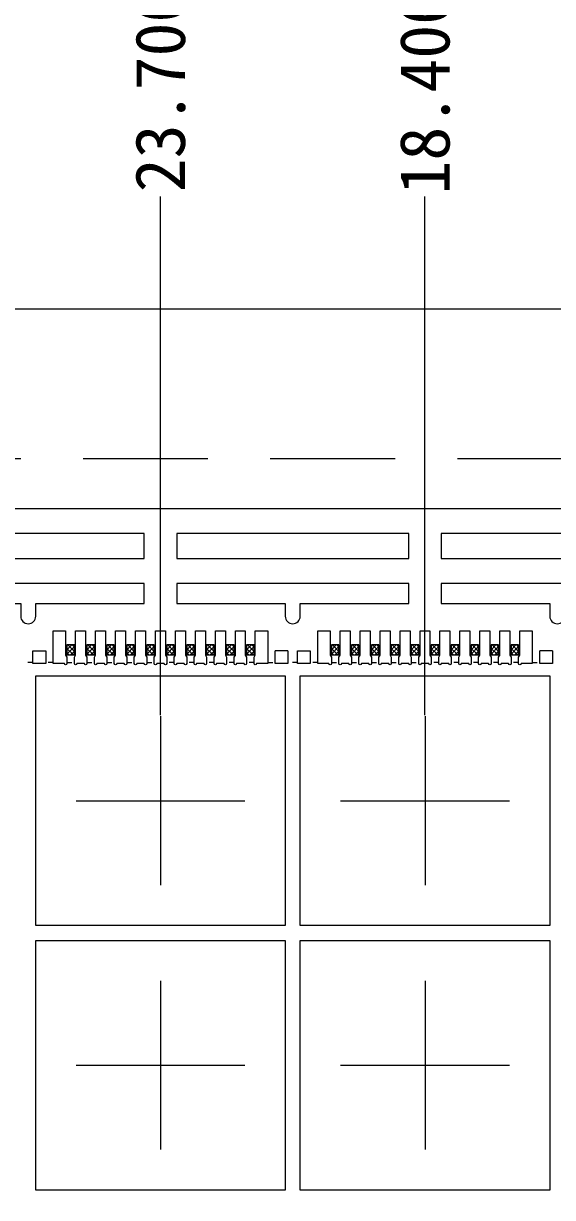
# Model space of a CAD drawing. Extents: x -140 to 3541, y -503 to -95.
# Drawn here: x 3213.12 to 3223.72, y -290.71 to -267.19 of the extents above; entities that cross this region are included whole.
import ezdxf

# ---------------------------------------------------------------- set-up
doc = ezdxf.new("R2010")
doc.units = 0
doc.header["$LTSCALE"] = 5
doc.header["$MEASUREMENT"] = 0
doc.header["$PDMODE"] = 3
for name, pattern in [('CENTER', [2, 1.25, -0.25, 0.25, -0.25]), ('DASHED', [0.75, 0.5, -0.25]), ('HIDDEN', [0.375, 0.25, -0.125])]:
    doc.linetypes.add(name, pattern=pattern)
doc.layers.get('0').update_dxf_attribs({"linetype": 'CONTINUOUS'})
doc.layers.get('Defpoints').update_dxf_attribs({"linetype": 'CONTINUOUS'})
for name, color, linetype in [('1', 7, 'CONTINUOUS'), ('1D', 4, 'CONTINUOUS'), ('center', 1, 'CONTINUOUS'), ('PKG', 2, 'CONTINUOUS'), ('PLATING', 3, 'CONTINUOUS'), ('标注', 4, 'CONTINUOUS')]:
    doc.layers.add(name, color=color, linetype=linetype)
doc.layers.add('标注线', color=3, linetype='CONTINUOUS', lineweight=18)
doc.styles.add('SIMPLEX', font='SIMPLEX')
doc.styles.add('宋体', font='')
doc.styles.get('宋体').set_extended_font_data('SimSun')
doc.dimstyles.new('副本Standard', dxfattribs={"dimtxt": 0.05, "dimasz": 0.05, "dimexe": 0.07, "dimexo": 0.07, "dimgap": 0.07, "dimtad": 1, "dimzin": 1, "dimdsep": 46, "dimtxsty": 'SIMPLEX', "dimcen": 0.1, "dimclrd": 256, "dimclre": 256, "dimclrt": 256, "dimadec": 0, "dimazin": 0, "dimtfac": 1, "dimtofl": 0, "dimtmove": 0, "dimatfit": 0, "dimfxl": 1, "dimlwd": -1, "dimlwe": -1, "dimarcsym": 0})

# ---------------------------------------------------------------- blocks, each defined once
blk = doc.blocks.new('*D77')
at = {"layer": 'Defpoints', "color": 0}
for p in [(3210.564, -270.656), (3239.564, -274.423), (3210.564, -281.071)]:
    blk.add_point(p, dxfattribs=at)
at = {"layer": '标注', "lineweight": 0}
blk.add_line((3210.564, -281.046), (3210.564, -270.656), dxfattribs=at)
at = {"layer": '标注', "lineweight": 0, "insert": (3210.564, -268.533), "char_height": 1, "attachment_point": 5, "rotation": 90, "style": '宋体'}
blk.add_mtext('29.000', dxfattribs=at)
blk = doc.blocks.new('*D78')
at = {"layer": 'Defpoints', "color": 0}
for p in [(3215.864, -270.656), (3239.564, -274.423), (3215.864, -281.071)]:
    blk.add_point(p, dxfattribs=at)
at = {"layer": '标注', "lineweight": 0}
blk.add_line((3215.864, -281.046), (3215.864, -270.656), dxfattribs=at)
at = {"layer": '标注', "lineweight": 0, "insert": (3215.864, -268.533), "char_height": 1, "attachment_point": 5, "rotation": 90, "style": '宋体'}
blk.add_mtext('23.700', dxfattribs=at)
blk = doc.blocks.new('*D79')
at = {"layer": 'Defpoints', "color": 0}
for p in [(3221.164, -270.656), (3239.564, -274.423), (3221.164, -281.071)]:
    blk.add_point(p, dxfattribs=at)
at = {"layer": '标注', "lineweight": 0}
blk.add_line((3221.164, -281.046), (3221.164, -270.656), dxfattribs=at)
at = {"layer": '标注', "lineweight": 0, "insert": (3221.164, -268.578), "char_height": 1, "attachment_point": 5, "rotation": 90, "style": '宋体'}
blk.add_mtext('18.400', dxfattribs=at)
blk = doc.blocks.new('*D108')
at = {"layer": 'Defpoints', "color": 0}
for p in [(3204.814, -270.656), (3204.821, -274.423), (3239.564, -274.423)]:
    blk.add_point(p, dxfattribs=at)
at = {"layer": '标注', "lineweight": 0}
for p, q in [((3204.814, -272.656), (3204.814, -270.656)), ((3204.821, -272.423), (3204.814, -272.656)), ((3204.821, -274.398), (3204.821, -272.423))]:
    blk.add_line(p, q, dxfattribs=at)
at = {"layer": '标注', "lineweight": 0, "insert": (3204.814, -268.547), "char_height": 1, "attachment_point": 5, "rotation": 90, "style": '宋体'}
blk.add_mtext('34.743', dxfattribs=at)
blk = doc.blocks.new('*D109')
at = {"layer": 'Defpoints', "color": 0}
for p in [(3200.314, -270.656), (3200.314, -273.911), (3239.564, -274.423)]:
    blk.add_point(p, dxfattribs=at)
at = {"layer": '标注', "lineweight": 0}
blk.add_line((3200.314, -273.886), (3200.314, -270.656), dxfattribs=at)
at = {"layer": '标注', "lineweight": 0, "insert": (3200.314, -268.539), "char_height": 1, "attachment_point": 5, "rotation": 90, "style": '宋体'}
blk.add_mtext('39.250', dxfattribs=at)
blk = doc.blocks.new('*D110')
at = {"layer": 'Defpoints', "color": 0}
for p in [(3239.564, -274.423), (3204.814, -346.911), (3206.996, -355.134)]:
    blk.add_point(p, dxfattribs=at)
at = {"layer": '标注', "lineweight": 0}
for p, q in [((3204.814, -346.936), (3204.814, -351.134)), ((3204.814, -351.134), (3206.996, -353.134)), ((3206.996, -353.134), (3206.996, -355.134))]:
    blk.add_line(p, q, dxfattribs=at)
at = {"layer": '标注', "lineweight": 0, "insert": (3206.996, -357.251), "char_height": 1, "attachment_point": 5, "rotation": 90, "style": '宋体'}
blk.add_mtext('34.750', dxfattribs=at)
blk = doc.blocks.new('*D131')
at = {"layer": 'Defpoints', "color": 0}
for p in [(3204.821, -274.423), (3198.555, -349.399), (3232.802, -349.399)]:
    blk.add_point(p, dxfattribs=at)
at = {"layer": '标注', "lineweight": 0}
blk.add_line((3232.777, -349.399), (3198.555, -349.399), dxfattribs=at)
at = {"layer": '标注', "lineweight": 0, "insert": (3196.441, -349.399), "char_height": 1, "attachment_point": 5, "style": '宋体'}
blk.add_mtext('74.976', dxfattribs=at)
blk = doc.blocks.new('*D135')
at = {"layer": 'Defpoints', "color": 0}
for p in [(3205.815, -270.667), (3239.564, -274.423), (3205.315, -277.411)]:
    blk.add_point(p, dxfattribs=at)
at = {"layer": '标注', "lineweight": 0}
for p, q in [((3205.815, -272.667), (3205.815, -270.667)), ((3205.315, -274.667), (3205.815, -272.667)), ((3205.315, -277.386), (3205.315, -274.667))]:
    blk.add_line(p, q, dxfattribs=at)
at = {"layer": '标注', "lineweight": 0, "insert": (3205.815, -268.55), "char_height": 1, "attachment_point": 5, "rotation": 90, "style": '宋体'}
blk.add_mtext('34.250', dxfattribs=at)
blk = doc.blocks.new('*D136')
at = {"layer": 'Defpoints', "color": 0}
for p in [(3201.314, -270.656), (3201.314, -272.911), (3239.564, -274.423)]:
    blk.add_point(p, dxfattribs=at)
at = {"layer": '标注', "lineweight": 0}
blk.add_line((3201.314, -272.886), (3201.314, -270.656), dxfattribs=at)
at = {"layer": '标注', "lineweight": 0, "insert": (3201.314, -268.539), "char_height": 1, "attachment_point": 5, "rotation": 90, "style": '宋体'}
blk.add_mtext('38.250', dxfattribs=at)

msp = doc.modelspace()

# ---------------------------------------------------------------- linework, layer by layer
at = {"lineweight": 0}
for points in [[(3210.88934, -277.91135), (3215.53934, -277.91135), (3215.53934, -277.41135), (3210.88934, -277.41128)], [(3216.18934, -277.91135), (3220.83934, -277.91135), (3220.83934, -277.41135), (3216.18934, -277.41128)], [(3221.48934, -277.91135), (3226.13934, -277.91135), (3226.13934, -277.41135), (3221.48934, -277.41128)]]:
    msp.add_lwpolyline(points, close=True, dxfattribs=at)
for points in [[(3213.06434, -279.06635, 1), (3213.36434, -279.06635), (3213.36434, -278.81135), (3215.53934, -278.81135), (3215.53934, -278.41135), (3210.88934, -278.41135), (3210.88934, -278.81135), (3213.06434, -278.81135)], [(3218.36434, -279.06635, 1), (3218.66434, -279.06635), (3218.66434, -278.81135), (3220.83934, -278.81135), (3220.83934, -278.41135), (3216.18934, -278.41135), (3216.18934, -278.81135), (3218.36434, -278.81135)], [(3223.66434, -279.06635, 1), (3223.96434, -279.06635), (3223.96434, -278.81135), (3226.13934, -278.81135), (3226.13934, -278.41135), (3221.48934, -278.41135), (3221.48934, -278.81135), (3223.66434, -278.81135)]]:
    msp.add_lwpolyline(points, format="xyb", close=True, dxfattribs=at)
at = {"layer": '1', "linetype": 'Continuous', "lineweight": 0}
for p, q in [((3213.30934, -279.76135), (3213.56434, -279.76135)), ((3218.41934, -279.76135), (3218.16434, -279.76135)), ((3218.60934, -279.76135), (3218.86434, -279.76135)), ((3223.71934, -279.76135), (3223.46434, -279.76135))]:
    msp.add_line(p, q, dxfattribs=at)
at = {"layer": '1', "lineweight": 0}
msp.add_lwpolyline([(3276.81434, -350.91135), (3201.31434, -350.91135), (3200.31434, -349.91135), (3200.31434, -339.41135), (3202.41434, -339.41135, 0.41421356), (3202.81434, -339.01135), (3202.81434, -319.81135, 0.41421356), (3202.41434, -319.41135), (3200.31434, -319.41135), (3200.31434, -304.41135), (3202.41434, -304.41135, 0.41421356), (3202.81434, -304.01135), (3202.81434, -284.81135, 0.41421356), (3202.41434, -284.41135), (3200.31434, -284.41135), (3200.31434, -273.91135), (3201.31434, -272.91135), (3276.81434, -272.91135)], format="xyb", dxfattribs=at)
at = {"layer": '1', "linetype": 'Continuous', "lineweight": 0}
for points in [[(3213.71434, -279.36135), (3213.96434, -279.36135), (3213.96434, -279.84885), (3213.98934, -279.88635), (3213.98934, -280.01635, -0.92662528), (3213.93949, -280.01635), (3213.71434, -280.01635)], [(3214.38934, -279.88635), (3214.38934, -280.01635, -0.92662528), (3214.33949, -280.01635), (3214.1892, -280.01635, -0.92662528), (3214.13934, -280.01635), (3214.13934, -279.88635), (3214.16434, -279.84885), (3214.16434, -279.36135), (3214.36434, -279.36135), (3214.36434, -279.84885)], [(3214.76434, -279.36135), (3214.76434, -279.84885), (3214.78934, -279.88635), (3214.78934, -280.01635, -0.92662528), (3214.73949, -280.01635), (3214.5892, -280.01635, -0.92662528), (3214.53934, -280.01635), (3214.53934, -279.88635), (3214.56434, -279.84885), (3214.56434, -279.36135), (3214.73931, -279.36135)], [(3215.16434, -279.36135), (3215.16434, -279.84885), (3215.18934, -279.88635), (3215.18934, -280.01635, -0.92662528), (3215.13949, -280.01635), (3214.9892, -280.01635, -0.92662528), (3214.93934, -280.01635), (3214.93934, -279.88635), (3214.96434, -279.84885), (3214.96434, -279.36135)], [(3215.96434, -279.36135), (3215.96434, -279.84885), (3215.98934, -279.88635), (3215.98934, -280.01635, -0.92662528), (3215.93949, -280.01635), (3215.7892, -280.01635, -0.92662528), (3215.73934, -280.01635), (3215.73934, -279.88635), (3215.76434, -279.84885), (3215.76434, -279.36135)], [(3216.36434, -279.36135), (3216.36434, -279.84885), (3216.38934, -279.88635), (3216.38934, -280.01635, -0.92662528), (3216.33949, -280.01635), (3216.1892, -280.01635, -0.92662528), (3216.13934, -280.01635), (3216.13934, -279.88635), (3216.16434, -279.84885), (3216.16434, -279.36135)], [(3216.76434, -279.36135), (3216.76434, -279.84885), (3216.78934, -279.88635), (3216.78934, -280.01635, -0.92662528), (3216.73949, -280.01635), (3216.5892, -280.01635, -0.92662528), (3216.53934, -280.01635), (3216.53934, -279.88635), (3216.56434, -279.84885), (3216.56434, -279.36135)], [(3217.16434, -279.36135), (3217.16434, -279.84885), (3217.18934, -279.88635), (3217.18934, -280.01635, -0.92662528), (3217.13949, -280.01635), (3216.9892, -280.01635, -0.92662528), (3216.93934, -280.01635), (3216.93934, -279.88635), (3216.96434, -279.84885), (3216.96434, -279.36135)], [(3218.01434, -279.36135), (3218.01434, -280.01635), (3217.7892, -280.01635, -0.92662528), (3217.73934, -280.01635), (3217.73934, -279.88635), (3217.76434, -279.84885), (3217.76434, -279.36135)], [(3219.01434, -279.36135), (3219.26434, -279.36135), (3219.26434, -279.84885), (3219.28934, -279.88635), (3219.28934, -280.01635, -0.92662528), (3219.23949, -280.01635), (3219.01434, -280.01635)], [(3219.68934, -279.88635), (3219.68934, -280.01635, -0.92662528), (3219.63949, -280.01635), (3219.4892, -280.01635, -0.92662528), (3219.43934, -280.01635), (3219.43934, -279.88635), (3219.46434, -279.84885), (3219.46434, -279.36135), (3219.66434, -279.36135), (3219.66434, -279.84885)], [(3220.06434, -279.36135), (3220.06434, -279.84885), (3220.08934, -279.88635), (3220.08934, -280.01635, -0.92662528), (3220.03949, -280.01635), (3219.8892, -280.01635, -0.92662528), (3219.83934, -280.01635), (3219.83934, -279.88635), (3219.86434, -279.84885), (3219.86434, -279.36135), (3220.03931, -279.36135)], [(3220.46434, -279.36135), (3220.46434, -279.84885), (3220.48934, -279.88635), (3220.48934, -280.01635, -0.92662528), (3220.43949, -280.01635), (3220.2892, -280.01635, -0.92662528), (3220.23934, -280.01635), (3220.23934, -279.88635), (3220.26434, -279.84885), (3220.26434, -279.36135)], [(3221.26434, -279.36135), (3221.26434, -279.84885), (3221.28934, -279.88635), (3221.28934, -280.01635, -0.92662528), (3221.23949, -280.01635), (3221.0892, -280.01635, -0.92662528), (3221.03934, -280.01635), (3221.03934, -279.88635), (3221.06434, -279.84885), (3221.06434, -279.36135)], [(3221.66434, -279.36135), (3221.66434, -279.84885), (3221.68934, -279.88635), (3221.68934, -280.01635, -0.92662528), (3221.63949, -280.01635), (3221.4892, -280.01635, -0.92662528), (3221.43934, -280.01635), (3221.43934, -279.88635), (3221.46434, -279.84885), (3221.46434, -279.36135)], [(3222.06434, -279.36135), (3222.06434, -279.84885), (3222.08934, -279.88635), (3222.08934, -280.01635, -0.92662528), (3222.03949, -280.01635), (3221.8892, -280.01635, -0.92662528), (3221.83934, -280.01635), (3221.83934, -279.88635), (3221.86434, -279.84885), (3221.86434, -279.36135)], [(3222.46434, -279.36135), (3222.46434, -279.84885), (3222.48934, -279.88635), (3222.48934, -280.01635, -0.92662528), (3222.43949, -280.01635), (3222.2892, -280.01635, -0.92662528), (3222.23934, -280.01635), (3222.23934, -279.88635), (3222.26434, -279.84885), (3222.26434, -279.36135)], [(3223.31434, -279.36135), (3223.31434, -280.01635), (3223.0892, -280.01635, -0.92662528), (3223.03934, -280.01635), (3223.03934, -279.88635), (3223.06434, -279.84885), (3223.06434, -279.36135)]]:
    msp.add_lwpolyline(points, format="xyb", close=True, dxfattribs=at)
for points in [[(3215.36434, -279.36135), (3215.56434, -279.36135), (3215.56434, -279.84885), (3215.58934, -279.88635), (3215.58934, -280.01635, -0.92662528), (3215.53949, -280.01635), (3215.3892, -280.01635, -0.92662528), (3215.33934, -280.01635), (3215.33934, -279.88635), (3215.36434, -279.84885), (3215.36434, -279.36135), (3215.38931, -279.36135)], [(3217.36434, -279.86135), (3217.36434, -279.36135), (3217.56434, -279.36135), (3217.56434, -279.84885), (3217.58934, -279.88635), (3217.58934, -280.01635, -0.92662528), (3217.53949, -280.01635), (3217.3892, -280.01635, -0.92662528), (3217.33934, -280.01635), (3217.33934, -279.88635), (3217.36434, -279.84885)], [(3220.66434, -279.36135), (3220.86434, -279.36135), (3220.86434, -279.84885), (3220.88934, -279.88635), (3220.88934, -280.01635, -0.92662528), (3220.83949, -280.01635), (3220.6892, -280.01635, -0.92662528), (3220.63934, -280.01635), (3220.63934, -279.88635), (3220.66434, -279.84885), (3220.66434, -279.36135), (3220.68931, -279.36135)], [(3222.66434, -279.86135), (3222.66434, -279.36135), (3222.86434, -279.36135), (3222.86434, -279.84885), (3222.88934, -279.88635), (3222.88934, -280.01635, -0.92662528), (3222.83949, -280.01635), (3222.6892, -280.01635, -0.92662528), (3222.63934, -280.01635), (3222.63934, -279.88635), (3222.66434, -279.84885)]]:
    msp.add_lwpolyline(points, format="xyb", dxfattribs=at)
at = {"layer": '1', "lineweight": 0}
for points in [[(3213.56434, -279.76135), (3213.56434, -280.01635), (3213.30934, -280.01635), (3213.30934, -279.76135)], [(3218.41934, -279.76135), (3218.41934, -280.01635), (3218.16434, -280.01635), (3218.16434, -279.76135)], [(3218.86434, -279.76135), (3218.86434, -280.01635), (3218.60934, -280.01635), (3218.60934, -279.76135)], [(3223.71934, -279.76135), (3223.71934, -280.01635), (3223.46434, -280.01635), (3223.46434, -279.76135)]]:
    msp.add_lwpolyline(points, dxfattribs=at)
at = {"layer": '1D', "linetype": 'HIDDEN', "lineweight": 0, "ltscale": 0.05}
for p, q in [((3213.98934, -279.99135), (3214.13934, -279.99135)), ((3214.38934, -279.99135), (3214.53934, -279.99135)), ((3214.78934, -279.99135), (3214.93934, -279.99135)), ((3215.18934, -279.99135), (3215.33934, -279.99135)), ((3215.58934, -279.99135), (3215.73934, -279.99135)), ((3216.13934, -279.99135), (3215.98934, -279.99135)), ((3216.53934, -279.99135), (3216.38934, -279.99135)), ((3216.93934, -279.99135), (3216.78934, -279.99135)), ((3217.33934, -279.99135), (3217.18934, -279.99135)), ((3217.73934, -279.99135), (3217.58934, -279.99135)), ((3219.28934, -279.99135), (3219.43934, -279.99135)), ((3219.68934, -279.99135), (3219.83934, -279.99135)), ((3220.08934, -279.99135), (3220.23934, -279.99135)), ((3220.48934, -279.99135), (3220.63934, -279.99135)), ((3220.88934, -279.99135), (3221.03934, -279.99135)), ((3221.43934, -279.99135), (3221.28934, -279.99135)), ((3221.83934, -279.99135), (3221.68934, -279.99135)), ((3222.23934, -279.99135), (3222.08934, -279.99135)), ((3222.63934, -279.99135), (3222.48934, -279.99135)), ((3223.03934, -279.99135), (3222.88934, -279.99135))]:
    msp.add_line(p, q, dxfattribs=at)
at = {"layer": '1D', "linetype": 'DASHED', "lineweight": 0}
msp.add_lwpolyline([(3276.81434, -275.91135), (3200.31434, -275.91135), (3200.31434, -347.91135), (3276.81434, -347.91135)], dxfattribs=at)
at = {"layer": '1D', "color": 1, "lineweight": 0}
msp.add_lwpolyline([(3276.81434, -346.91135), (3204.81434, -346.91135), (3204.81434, -276.91135), (3276.81434, -276.91135)], dxfattribs=at)
at = {"layer": '1D', "linetype": 'HIDDEN', "lineweight": 0, "ltscale": 0.08}
for points in [[(3213.30934, -279.99135), (3213.11934, -279.99135)], [(3213.71434, -279.99135), (3213.56434, -279.99135)], [(3218.01434, -279.99135), (3218.16434, -279.99135)], [(3218.60934, -279.99135), (3218.41934, -279.99135)], [(3219.01434, -279.99135), (3218.86434, -279.99135)], [(3223.31434, -279.99135), (3223.46434, -279.99135)]]:
    msp.add_lwpolyline(points, dxfattribs=at)
at = {"layer": 'center', "linetype": 'CENTER', "lineweight": 0}
for p, q in [((3215.86434, -281.0706), (3215.86434, -284.45209)), ((3221.16434, -281.0706), (3221.16434, -284.45209)), ((3214.1736, -282.76135), (3217.55509, -282.76135)), ((3219.4736, -282.76135), (3222.85509, -282.76135)), ((3215.86434, -286.3706), (3215.86434, -289.75209)), ((3221.16434, -286.3706), (3221.16434, -289.75209)), ((3214.1736, -288.06135), (3217.55509, -288.06135)), ((3219.4736, -288.06135), (3222.85509, -288.06135))]:
    msp.add_line(p, q, dxfattribs=at)
at = {"layer": 'PKG', "linetype": 'Continuous', "lineweight": 0}
for points in [[(3213.36434, -285.26135), (3213.36434, -280.26135), (3218.36434, -280.26135), (3218.36434, -285.26135)], [(3218.66434, -285.26135), (3218.66434, -280.26135), (3223.66434, -280.26135), (3223.66434, -285.26135)], [(3213.36434, -290.56135), (3213.36434, -285.56135), (3218.36434, -285.56135), (3218.36434, -290.56135)], [(3218.66434, -290.56135), (3218.66434, -285.56135), (3223.66434, -285.56135), (3223.66434, -290.56135)]]:
    msp.add_lwpolyline(points, close=True, dxfattribs=at)
at = {"layer": 'PLATING', "lineweight": 0}
for p, q in [((3214.13934, -279.64135), (3213.98934, -279.64135)), ((3213.98934, -279.64135), (3213.98934, -279.84135)), ((3214.13934, -279.84135), (3214.13934, -279.64135)), ((3214.53934, -279.64135), (3214.38934, -279.64135)), ((3214.38934, -279.64135), (3214.38934, -279.84135)), ((3214.53934, -279.84135), (3214.53934, -279.64135)), ((3214.93934, -279.64135), (3214.78934, -279.64135)), ((3214.78934, -279.64135), (3214.78934, -279.84135)), ((3214.93934, -279.84135), (3214.93934, -279.64135)), ((3215.33934, -279.64135), (3215.18934, -279.64135)), ((3215.18934, -279.64135), (3215.18934, -279.84135)), ((3215.33934, -279.84135), (3215.33934, -279.64135)), ((3215.73934, -279.64135), (3215.58934, -279.64135)), ((3215.58934, -279.64135), (3215.58934, -279.84135)), ((3215.73934, -279.84135), (3215.73934, -279.64135)), ((3216.13934, -279.64135), (3215.98934, -279.64135)), ((3215.98934, -279.64135), (3215.98934, -279.84135)), ((3216.13934, -279.84135), (3216.13934, -279.64135)), ((3216.53934, -279.64135), (3216.38934, -279.64135)), ((3216.38934, -279.64135), (3216.38934, -279.84135)), ((3216.53934, -279.84135), (3216.53934, -279.64135)), ((3216.93934, -279.64135), (3216.78934, -279.64135)), ((3216.78934, -279.64135), (3216.78934, -279.84135)), ((3216.93934, -279.84135), (3216.93934, -279.64135)), ((3217.33934, -279.64135), (3217.18934, -279.64135)), ((3217.18934, -279.64135), (3217.18934, -279.84135)), ((3217.33934, -279.84135), (3217.33934, -279.64135)), ((3217.73934, -279.64135), (3217.58934, -279.64135)), ((3217.58934, -279.64135), (3217.58934, -279.84135)), ((3217.73934, -279.84135), (3217.73934, -279.64135)), ((3219.43934, -279.64135), (3219.28934, -279.64135)), ((3219.28934, -279.64135), (3219.28934, -279.84135)), ((3219.43934, -279.84135), (3219.43934, -279.64135)), ((3219.83934, -279.64135), (3219.68934, -279.64135)), ((3219.68934, -279.64135), (3219.68934, -279.84135)), ((3219.83934, -279.84135), (3219.83934, -279.64135)), ((3220.23934, -279.64135), (3220.08934, -279.64135)), ((3220.08934, -279.64135), (3220.08934, -279.84135)), ((3220.23934, -279.84135), (3220.23934, -279.64135)), ((3220.63934, -279.64135), (3220.48934, -279.64135)), ((3220.48934, -279.64135), (3220.48934, -279.84135)), ((3220.63934, -279.84135), (3220.63934, -279.64135)), ((3221.03934, -279.64135), (3220.88934, -279.64135)), ((3220.88934, -279.64135), (3220.88934, -279.84135)), ((3221.03934, -279.84135), (3221.03934, -279.64135)), ((3221.43934, -279.64135), (3221.28934, -279.64135)), ((3221.28934, -279.64135), (3221.28934, -279.84135)), ((3221.43934, -279.84135), (3221.43934, -279.64135)), ((3221.83934, -279.64135), (3221.68934, -279.64135)), ((3221.68934, -279.64135), (3221.68934, -279.84135)), ((3221.83934, -279.84135), (3221.83934, -279.64135)), ((3222.23934, -279.64135), (3222.08934, -279.64135)), ((3222.08934, -279.64135), (3222.08934, -279.84135)), ((3222.23934, -279.84135), (3222.23934, -279.64135)), ((3222.63934, -279.64135), (3222.48934, -279.64135)), ((3222.48934, -279.64135), (3222.48934, -279.84135)), ((3222.63934, -279.84135), (3222.63934, -279.64135)), ((3223.03934, -279.64135), (3222.88934, -279.64135)), ((3222.88934, -279.64135), (3222.88934, -279.84135)), ((3223.03934, -279.84135), (3223.03934, -279.64135)), ((3213.98934, -279.84135), (3214.13934, -279.84135)), ((3214.38934, -279.84135), (3214.53934, -279.84135)), ((3214.78934, -279.84135), (3214.93934, -279.84135)), ((3215.18934, -279.84135), (3215.33934, -279.84135)), ((3215.58934, -279.84135), (3215.73934, -279.84135)), ((3215.98934, -279.84135), (3216.13934, -279.84135)), ((3216.38934, -279.84135), (3216.53934, -279.84135)), ((3216.78934, -279.84135), (3216.93934, -279.84135)), ((3217.18934, -279.84135), (3217.33934, -279.84135)), ((3217.58934, -279.84135), (3217.73934, -279.84135)), ((3219.28934, -279.84135), (3219.43934, -279.84135)), ((3219.68934, -279.84135), (3219.83934, -279.84135)), ((3220.08934, -279.84135), (3220.23934, -279.84135)), ((3220.48934, -279.84135), (3220.63934, -279.84135)), ((3220.88934, -279.84135), (3221.03934, -279.84135)), ((3221.28934, -279.84135), (3221.43934, -279.84135)), ((3221.68934, -279.84135), (3221.83934, -279.84135)), ((3222.08934, -279.84135), (3222.23934, -279.84135)), ((3222.48934, -279.84135), (3222.63934, -279.84135)), ((3222.88934, -279.84135), (3223.03934, -279.84135))]:
    msp.add_line(p, q, dxfattribs=at)
at = {"layer": '标注线', "lineweight": 0}
for p, q in [((3213.99701, -279.64135), (3213.98934, -279.64902)), ((3214.0854, -279.64135), (3213.98934, -279.7374)), ((3214.00931, -279.64135), (3214.13934, -279.77138)), ((3214.0977, -279.64135), (3214.13934, -279.683)), ((3214.39701, -279.64135), (3214.38934, -279.64902)), ((3214.4854, -279.64135), (3214.38934, -279.7374)), ((3214.40931, -279.64135), (3214.53934, -279.77138)), ((3214.4977, -279.64135), (3214.53934, -279.683)), ((3214.79701, -279.64135), (3214.78934, -279.64902)), ((3214.8854, -279.64135), (3214.78934, -279.7374)), ((3214.80931, -279.64135), (3214.93934, -279.77138)), ((3214.8977, -279.64135), (3214.93934, -279.683)), ((3215.19701, -279.64135), (3215.18934, -279.64902)), ((3215.2854, -279.64135), (3215.18934, -279.7374)), ((3215.20931, -279.64135), (3215.33934, -279.77138)), ((3215.2977, -279.64135), (3215.33934, -279.683)), ((3215.59701, -279.64135), (3215.58934, -279.64902)), ((3215.6854, -279.64135), (3215.58934, -279.7374)), ((3215.60931, -279.64135), (3215.73934, -279.77138)), ((3215.6977, -279.64135), (3215.73934, -279.683)), ((3215.99701, -279.64135), (3215.98934, -279.64902)), ((3216.0854, -279.64135), (3215.98934, -279.7374)), ((3216.00931, -279.64135), (3216.13934, -279.77138)), ((3216.0977, -279.64135), (3216.13934, -279.683)), ((3216.39701, -279.64135), (3216.38934, -279.64902)), ((3216.4854, -279.64135), (3216.38934, -279.7374)), ((3216.40931, -279.64135), (3216.53934, -279.77138)), ((3216.4977, -279.64135), (3216.53934, -279.683)), ((3216.79701, -279.64135), (3216.78934, -279.64902)), ((3216.8854, -279.64135), (3216.78934, -279.7374)), ((3216.80931, -279.64135), (3216.93934, -279.77138)), ((3216.8977, -279.64135), (3216.93934, -279.683)), ((3217.19701, -279.64135), (3217.18934, -279.64902)), ((3217.2854, -279.64135), (3217.18934, -279.7374)), ((3217.20931, -279.64135), (3217.33934, -279.77138)), ((3217.2977, -279.64135), (3217.33934, -279.683)), ((3217.59701, -279.64135), (3217.58934, -279.64902)), ((3217.6854, -279.64135), (3217.58934, -279.7374)), ((3217.60931, -279.64135), (3217.73934, -279.77138)), ((3217.6977, -279.64135), (3217.73934, -279.683)), ((3219.29701, -279.64135), (3219.28934, -279.64902)), ((3219.3854, -279.64135), (3219.28934, -279.7374)), ((3219.30931, -279.64135), (3219.43934, -279.77138)), ((3219.3977, -279.64135), (3219.43934, -279.683)), ((3219.69701, -279.64135), (3219.68934, -279.64902)), ((3219.7854, -279.64135), (3219.68934, -279.7374)), ((3219.70931, -279.64135), (3219.83934, -279.77138)), ((3219.7977, -279.64135), (3219.83934, -279.683)), ((3220.09701, -279.64135), (3220.08934, -279.64902)), ((3220.1854, -279.64135), (3220.08934, -279.7374)), ((3220.10931, -279.64135), (3220.23934, -279.77138)), ((3220.1977, -279.64135), (3220.23934, -279.683)), ((3220.49701, -279.64135), (3220.48934, -279.64902)), ((3220.5854, -279.64135), (3220.48934, -279.7374)), ((3220.50931, -279.64135), (3220.63934, -279.77138)), ((3220.5977, -279.64135), (3220.63934, -279.683)), ((3220.89701, -279.64135), (3220.88934, -279.64902)), ((3220.9854, -279.64135), (3220.88934, -279.7374)), ((3220.90931, -279.64135), (3221.03934, -279.77138)), ((3220.9977, -279.64135), (3221.03934, -279.683)), ((3221.29701, -279.64135), (3221.28934, -279.64902)), ((3221.3854, -279.64135), (3221.28934, -279.7374)), ((3221.30931, -279.64135), (3221.43934, -279.77138)), ((3221.3977, -279.64135), (3221.43934, -279.683)), ((3221.69701, -279.64135), (3221.68934, -279.64902)), ((3221.7854, -279.64135), (3221.68934, -279.7374)), ((3221.70931, -279.64135), (3221.83934, -279.77138)), ((3221.7977, -279.64135), (3221.83934, -279.683)), ((3222.09701, -279.64135), (3222.08934, -279.64902)), ((3222.1854, -279.64135), (3222.08934, -279.7374)), ((3222.10931, -279.64135), (3222.23934, -279.77138)), ((3222.1977, -279.64135), (3222.23934, -279.683)), ((3222.49701, -279.64135), (3222.48934, -279.64902)), ((3222.5854, -279.64135), (3222.48934, -279.7374)), ((3222.50931, -279.64135), (3222.63934, -279.77138)), ((3222.5977, -279.64135), (3222.63934, -279.683)), ((3222.89701, -279.64135), (3222.88934, -279.64902)), ((3222.9854, -279.64135), (3222.88934, -279.7374)), ((3222.90931, -279.64135), (3223.03934, -279.77138)), ((3222.9977, -279.64135), (3223.03934, -279.683)), ((3214.13934, -279.67579), (3213.98934, -279.82579)), ((3213.98934, -279.70977), (3214.12092, -279.84135)), ((3213.98934, -279.79816), (3214.03253, -279.84135)), ((3214.13934, -279.76418), (3214.06218, -279.84135)), ((3214.53934, -279.67579), (3214.38934, -279.82579)), ((3214.38934, -279.70977), (3214.52092, -279.84135)), ((3214.38934, -279.79816), (3214.43253, -279.84135)), ((3214.53934, -279.76418), (3214.46218, -279.84135)), ((3214.93934, -279.67579), (3214.78934, -279.82579)), ((3214.78934, -279.70977), (3214.92092, -279.84135)), ((3214.78934, -279.79816), (3214.83253, -279.84135)), ((3214.93934, -279.76418), (3214.86218, -279.84135)), ((3215.33934, -279.67579), (3215.18934, -279.82579)), ((3215.18934, -279.70977), (3215.32092, -279.84135)), ((3215.18934, -279.79816), (3215.23253, -279.84135)), ((3215.33934, -279.76418), (3215.26218, -279.84135)), ((3215.73934, -279.67579), (3215.58934, -279.82579)), ((3215.58934, -279.70977), (3215.72092, -279.84135)), ((3215.58934, -279.79816), (3215.63253, -279.84135)), ((3215.73934, -279.76418), (3215.66218, -279.84135)), ((3216.13934, -279.67579), (3215.98934, -279.82579)), ((3215.98934, -279.70977), (3216.12092, -279.84135)), ((3215.98934, -279.79816), (3216.03253, -279.84135)), ((3216.13934, -279.76418), (3216.06218, -279.84135)), ((3216.53934, -279.67579), (3216.38934, -279.82579)), ((3216.38934, -279.70977), (3216.52092, -279.84135)), ((3216.38934, -279.79816), (3216.43253, -279.84135)), ((3216.53934, -279.76418), (3216.46218, -279.84135)), ((3216.93934, -279.67579), (3216.78934, -279.82579)), ((3216.78934, -279.70977), (3216.92092, -279.84135)), ((3216.78934, -279.79816), (3216.83253, -279.84135)), ((3216.93934, -279.76418), (3216.86218, -279.84135)), ((3217.33934, -279.67579), (3217.18934, -279.82579)), ((3217.18934, -279.70977), (3217.32092, -279.84135)), ((3217.18934, -279.79816), (3217.23253, -279.84135)), ((3217.33934, -279.76418), (3217.26218, -279.84135)), ((3217.73934, -279.67579), (3217.58934, -279.82579)), ((3217.58934, -279.70977), (3217.72092, -279.84135)), ((3217.58934, -279.79816), (3217.63253, -279.84135)), ((3217.73934, -279.76418), (3217.66218, -279.84135)), ((3219.43934, -279.67579), (3219.28934, -279.82579)), ((3219.28934, -279.70977), (3219.42092, -279.84135)), ((3219.28934, -279.79816), (3219.33253, -279.84135)), ((3219.43934, -279.76418), (3219.36218, -279.84135)), ((3219.83934, -279.67579), (3219.68934, -279.82579)), ((3219.68934, -279.70977), (3219.82092, -279.84135)), ((3219.68934, -279.79816), (3219.73253, -279.84135)), ((3219.83934, -279.76418), (3219.76218, -279.84135)), ((3220.23934, -279.67579), (3220.08934, -279.82579)), ((3220.08934, -279.70977), (3220.22092, -279.84135)), ((3220.08934, -279.79816), (3220.13253, -279.84135)), ((3220.23934, -279.76418), (3220.16218, -279.84135)), ((3220.63934, -279.67579), (3220.48934, -279.82579)), ((3220.48934, -279.70977), (3220.62092, -279.84135)), ((3220.48934, -279.79816), (3220.53253, -279.84135)), ((3220.63934, -279.76418), (3220.56218, -279.84135)), ((3221.03934, -279.67579), (3220.88934, -279.82579)), ((3220.88934, -279.70977), (3221.02092, -279.84135)), ((3220.88934, -279.79816), (3220.93253, -279.84135)), ((3221.03934, -279.76418), (3220.96218, -279.84135)), ((3221.43934, -279.67579), (3221.28934, -279.82579)), ((3221.28934, -279.70977), (3221.42092, -279.84135)), ((3221.28934, -279.79816), (3221.33253, -279.84135)), ((3221.43934, -279.76418), (3221.36218, -279.84135)), ((3221.83934, -279.67579), (3221.68934, -279.82579)), ((3221.68934, -279.70977), (3221.82092, -279.84135)), ((3221.68934, -279.79816), (3221.73253, -279.84135)), ((3221.83934, -279.76418), (3221.76218, -279.84135)), ((3222.23934, -279.67579), (3222.08934, -279.82579)), ((3222.08934, -279.70977), (3222.22092, -279.84135)), ((3222.08934, -279.79816), (3222.13253, -279.84135)), ((3222.23934, -279.76418), (3222.16218, -279.84135)), ((3222.63934, -279.67579), (3222.48934, -279.82579)), ((3222.48934, -279.70977), (3222.62092, -279.84135)), ((3222.48934, -279.79816), (3222.53253, -279.84135)), ((3222.63934, -279.76418), (3222.56218, -279.84135)), ((3223.03934, -279.67579), (3222.88934, -279.82579)), ((3222.88934, -279.70977), (3223.02092, -279.84135)), ((3222.88934, -279.79816), (3222.93253, -279.84135)), ((3223.03934, -279.76418), (3222.96218, -279.84135))]:
    msp.add_line(p, q, dxfattribs=at)

# ---------------------------------------------------------------- dimensions: what is measured, and where the dimension line sits
at = {"layer": '标注', "lineweight": 0}
for feature_location, offset, dtype, origin, picture, middle in [((3200.31434, -273.91135), (0, 3.25558), 1, (3239.56434, -274.42335), '*D109', (3200.31434, -268.53873)), ((3201.31434, -272.91135), (0, 2.25558), 1, (3239.56434, -274.42335), '*D136', (3201.31434, -268.53873)), ((3204.82134, -274.42335), (-0.007, 3.76758), 1, (3239.56434, -274.42335), '*D108', (3204.81434, -268.54711)), ((3205.31474, -277.41135), (0.5, 6.7441), 1, (3239.56434, -274.42335), '*D135', (3205.81474, -268.55021)), ((3210.56434, -281.0706), (0, 10.41484), 1, (3239.56434, -274.42335), '*D77', (3210.56434, -268.53314)), ((3215.86434, -281.0706), (0, 10.41484), 1, (3239.56434, -274.42335), '*D78', (3215.86434, -268.53314)), ((3221.16434, -281.0706), (0, 10.41484), 1, (3239.56434, -274.42335), '*D79', (3221.16434, -268.57783)), ((3232.80234, -349.39935), (-34.24687, 0), 0, (3204.82134, -274.42335), '*D131', (3196.44122, -349.39935)), ((3204.81434, -346.91135), (2.18161, -8.22295), 1, (3239.56434, -274.42335), '*D110', (3206.99595, -357.25134))]:
    dim = msp.add_ordinate_dim(feature_location=feature_location, offset=offset, dtype=dtype, origin=origin, dimstyle='副本Standard', override={"dimtxt": 1, "dimasz": 1, "dimexo": 0.025, "dimgap": 0.05, "dimtad": 0, "dimdec": 3, "dimtxsty": '宋体', "dimlwe": 0}, dxfattribs=at)
    dim.commit()
    dim.dimension.update_dxf_attribs({"geometry": picture, "text_midpoint": middle})

doc.saveas('drawing.dxf')
